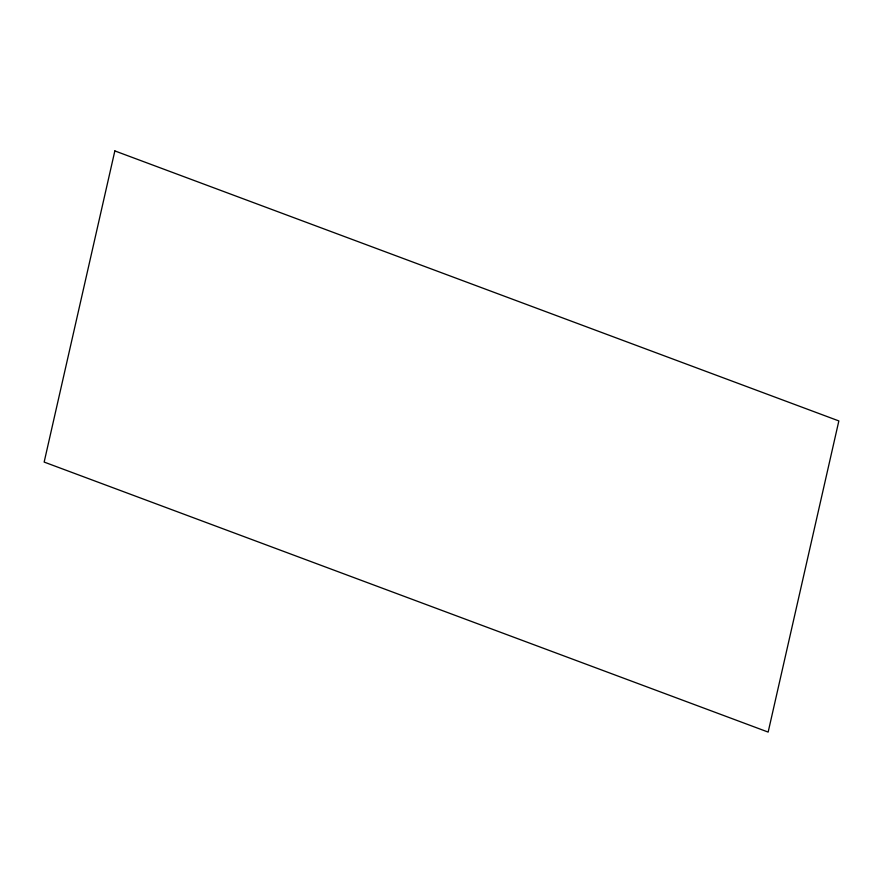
<?xml version="1.0" encoding="UTF-8"?>
<svg xmlns="http://www.w3.org/2000/svg" width="883" height="883" viewBox="0 0 883 883"><rect width="100%" height="100%" fill="white"/><g stroke="black" fill="none" stroke-linecap="round" stroke-linejoin="round"><path stroke-width="1.32" d="M114.845 150.916L44.15 462.074L768.155 732.084L838.85 420.926L114.845 150.916"/></g></svg>
